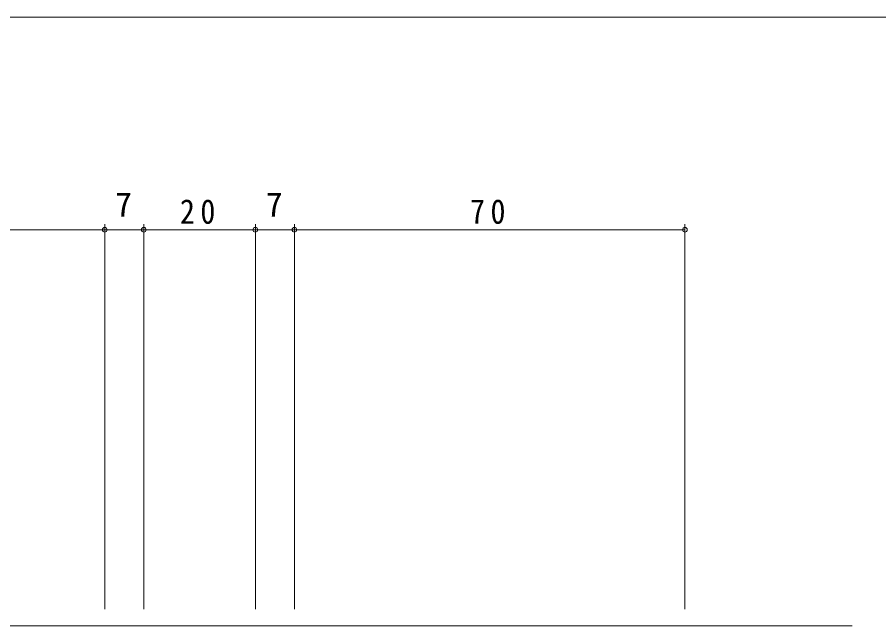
# Model space of a CAD drawing. Units: millimetres on the paper. Extents: x -420 to 373, y -297 to 267.
# Drawn here: x 31.9 to 186.3, y 155.3 to 264.4 of the extents above; entities that cross this region are included whole.
import ezdxf
from ezdxf.enums import TextEntityAlignment as Align

# ---------------------------------------------------------------- set-up
doc = ezdxf.new("R2010")
doc.units = ezdxf.units.MM
for name, color, linetype, lineweight in [('0-1_YKK_ZWAK', 7, 'Continuous', 9), ('0-4_YKK_12', 2, 'Continuous', 9), ('0-7_YKK_D', 6, 'Continuous', 9)]:
    doc.layers.add(name, color=color, linetype=linetype, lineweight=lineweight)
doc.styles.add('ＭＳ ゴシック', font='')
doc.styles.get('ＭＳ ゴシック').set_extended_font_data('MS Gothic')

msp = doc.modelspace()

# ---------------------------------------------------------------- linework, layer by layer
at = {"layer": '0-1_YKK_ZWAK'}
msp.add_line((352.3, 264.4), (-417.7, 264.4), dxfattribs=at)
at = {"layer": '0-4_YKK_12'}
for p, q in [((21.478, 155.304), (107.723, 155.304)), ((107.723, 155.304), (181.601, 155.304))]:
    msp.add_line(p, q, dxfattribs=at)
at = {"layer": '0-7_YKK_D'}
for p, q in [((47.601, 158.304), (47.601, 227.304)), ((47.601, 158.304), (47.601, 227.304)), ((54.601, 158.304), (54.601, 227.304)), ((54.601, 158.304), (54.601, 227.304)), ((74.601, 158.304), (74.601, 227.304)), ((74.601, 158.304), (74.601, 227.304)), ((81.601, 158.304), (81.601, 227.304)), ((81.601, 158.304), (81.601, 227.304)), ((151.601, 158.304), (151.601, 227.304)), ((-22.399, 226.304), (47.601, 226.304)), ((47.601, 226.304), (54.601, 226.304)), ((54.601, 226.304), (74.601, 226.304)), ((74.601, 226.304), (81.601, 226.304)), ((81.601, 226.304), (151.601, 226.304))]:
    msp.add_line(p, q, dxfattribs=at)
for centre in [(47.601, 226.304), (47.601, 226.304), (54.601, 226.304), (54.601, 226.304), (74.601, 226.304), (74.601, 226.304), (81.601, 226.304), (81.601, 226.304), (151.601, 226.304)]:
    msp.add_circle(centre, 0.425, dxfattribs=at)

# ---------------------------------------------------------------- texts
at = {"layer": '0-7_YKK_D', "color": 3, "style": 'ＭＳ ゴシック'}
for p in [(49.501, 227.304), (76.501, 227.304)]:
    msp.add_text('7', height=4.399, dxfattribs=at).set_placement(p, align=Align.BOTTOM_LEFT)
at = {"layer": '0-7_YKK_D', "color": 3, "char_height": 4.399, "attachment_point": 7, "style": 'ＭＳ ゴシック'}
for s, insert in [('\\T1.36;\\W0.9;20', (61.081, 227.304)), ('\\T1.36;\\W0.9;70', (113.081, 227.304))]:
    msp.add_mtext(s, dxfattribs=dict(at, insert=insert))

doc.saveas('drawing.dxf')
